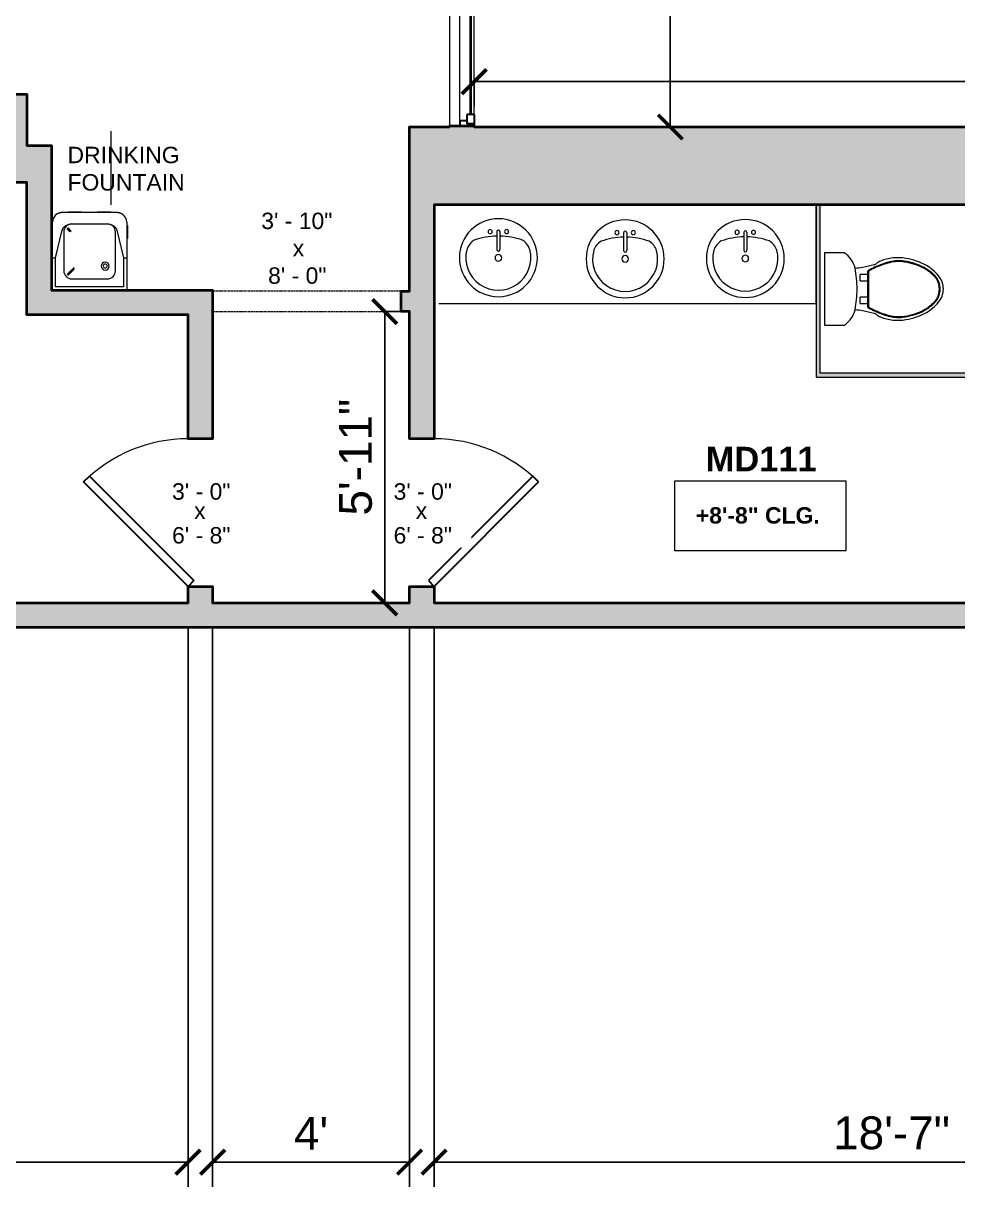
# Model space of a CAD drawing. Header units: inches. Extents: x -2078 to 106214, y -964 to 6385.
# Drawn here: x 63100.5 to 63328.2, y 3618.5 to 3902.1 of the extents above; entities that cross this region are included whole.
import ezdxf

# ---------------------------------------------------------------- set-up
doc = ezdxf.new("R2010")
doc.units = ezdxf.units.IN
doc.header["$MEASUREMENT"] = 0
doc.linetypes.add('HIDDEN', pattern=[0.375, 0.25, -0.125])
for name, color, linetype, lineweight in [('A-ANNO', 2, 'Continuous', 5), ('A-ANNO-DIMS', 1, 'Continuous', 9), ('A-DETAIL-3', 40, 'Continuous', 15), ('A-DOOR', 1, 'Continuous', 18), ('A-FIXT', 150, 'Continuous', 9), ('A-FURN', 8, 'Continuous', 9), ('A-GLAZ', 2, 'Continuous', 30), ('A-WALL', 3, 'Continuous', 40), ('A-WINDOWS', 2, 'Continuous', 18)]:
    doc.layers.add(name, color=color, linetype=linetype, lineweight=lineweight)
doc.layers.add('A-HATCH', color=9, linetype='Continuous')
doc.styles.add('Arial', font='arial.ttf')
doc.styles.add('Arial_1', font='arial.ttf', dxfattribs={"height": 0.0625})
doc.styles.add('Arial_B', font='arialbd.ttf', dxfattribs={"height": 4.5})
doc.styles.add('Arial_B_1', font='arialbd.ttf', dxfattribs={"height": 3})
doc.styles.add('JC', font='arial.ttf', dxfattribs={"height": 0.125})
doc.dimstyles.new('JC-DIMS', dxfattribs={"dimtxt": 0.125, "dimasz": 0.09375, "dimexe": 0.09375, "dimexo": 0.09375, "dimgap": 0.046875, "dimtad": 1, "dimdec": 1, "dimzin": 0, "dimdsep": 46, "dimlunit": 4, "dimtxsty": 'JC', "dimblk": 'ARCHTICK', "dimcen": 0.09, "dimclrd": 1, "dimclre": 1, "dimclrt": 256, "dimadec": 0, "dimazin": 0, "dimtfac": 1, "dimtdec": 1, "dimtofl": 0, "dimtmove": 1, "dimatfit": 3, "dimfxl": 1, "dimtolj": 1, "dimtzin": 0, "dimarcsym": 0})

# ---------------------------------------------------------------- blocks, each defined once
blk = doc.blocks.new('JC_FIXED WINDOW - MUNTIN - FIXED WINDOW-1517085-Mudd Library - 1st FL')
at = {"layer": 'A-GLAZ'}
for p, q in [((-36, 3), (-36, -3)), ((-33.25, 3), (-36, 3)), ((-35.5, 3), (-35.5, 1.25)), ((-33.25, 3), (-33.25, 1.25)), ((33.25, 3), (36, 3)), ((33.25, 3), (33.25, 1.25)), ((35.5, 3), (35.5, 1.25)), ((36, 3), (36, -3)), ((-35.5, 1.25), (-34.75, 1.25)), ((-33.25, 1.25), (-34.75, 1.25)), ((-34.75, 1.25), (-34.75, -0.5)), ((33.25, 1.25), (35.5, 1.25)), ((34.75, 1.25), (34.75, -0.5)), ((-36, -0.5), (-34.75, -0.5)), ((34.75, -0.5), (36, -0.5))]:
    blk.add_line(p, q, dxfattribs=at)
at = {"layer": 'A-GLAZ', "lineweight": 9}
for p, q in [((33.25, 3), (-33.25, 3)), ((34.75, -0.5), (-34.75, -0.5))]:
    blk.add_line(p, q, dxfattribs=at)
at = {"layer": 'A-GLAZ', "lineweight": 40}
blk.add_line((-33.25, 2.125), (33.25, 2.125), dxfattribs=at)
at = {"layer": 'A-WINDOWS'}
for p, q in [((36, 3), (-36, 3)), ((-36, -3), (36, -3))]:
    blk.add_line(p, q, dxfattribs=at)
blk = doc.blocks.new('JC_SINGLE DOOR-NO TRIM - SINGLE DOOR-1545691-Mudd Library - 1st FL')
at = {"layer": 'A-DOOR', "lineweight": 30}
for p, q in [((-8.87, -27.04), (16.59, -1.59)), ((16.59, -1.59), (18, -3)), ((18, -3), (-7.46, -28.46)), ((-7.46, -28.46), (-8.87, -27.04))]:
    blk.add_line(p, q, dxfattribs=at)
at = {"layer": 'A-DOOR', "lineweight": 9}
blk.add_arc((18, -3), 36, 180, 225, dxfattribs=at)
blk = doc.blocks.new('JC_SINGLE DOOR-NO TRIM - SINGLE DOOR-1545692-Mudd Library - 1st FL')
at = {"layer": 'A-DOOR', "lineweight": 30}
for p, q in [((-7.46, 28.46), (-8.87, 27.04)), ((18, 3), (-7.46, 28.46)), ((-8.87, 27.04), (16.59, 1.59)), ((16.59, 1.59), (18, 3))]:
    blk.add_line(p, q, dxfattribs=at)
at = {"layer": 'A-DOOR', "lineweight": 9}
blk.add_arc((18, 3), 36, 135, 180, dxfattribs=at)
blk = doc.blocks.new('JC_OPENING DOOR - OPENING DOOR-1642249-Mudd Library - 1st FL')
at = {"layer": 'A-DETAIL-3', "color": 10, "linetype": 'HIDDEN'}
for p, q in [((-23.32, 2.5), (-23.32, -2.5)), ((22.68, -2.5), (22.68, 2.5))]:
    blk.add_line(p, q, dxfattribs=at)
at = {"layer": 'A-DOOR', "linetype": 'HIDDEN'}
for p, q in [((22.68, 2.5), (-23.32, 2.5)), ((-23.32, -2.5), (22.68, -2.5))]:
    blk.add_line(p, q, dxfattribs=at)
blk = doc.blocks.new('Sink Vanity-Round - 19_ x 19_-19254-Mudd Library - 1st FL')
at = {"layer": 'A-FIXT'}
for p, q in [((3.43, 9.73), (3.43, 5.36)), ((4.18, 9.73), (4.18, 5.36))]:
    blk.add_line(p, q, dxfattribs=at)
for centre, radius, start, end in [((3.81, 3.35), 9.5, 90, 270), ((3.81, 3.35), 9.5, 270, 90), ((3.81, -9.17), 17.81, 91.2067, 109.2086), ((1.81, 9.73), 0.5, 360, 180), ((1.81, 9.73), 0.5, 180, 360), ((3.81, 9.73), 0.375, 360, 180), ((3.81, -9.17), 17.81, 70.7914, 88.7933), ((5.81, 9.73), 0.5, 360, 180), ((5.81, 9.73), 0.5, 180, 360), ((0.05, 4.11), 4.12, 120.7927, 162.1904), ((7.56, 4.11), 4.12, 17.8096, 59.2073), ((3.81, 3.35), 7.93, 165.3071, 14.6929), ((3.81, 3.35), 0.813, 360, 180), ((3.81, 3.35), 0.813, 180, 360), ((3.81, 5.36), 0.375, 180, 360)]:
    blk.add_arc(centre, radius, start, end, dxfattribs=at)
blk = doc.blocks.new('BEST_Toilet-Floor_Mount-KOHLER-Cimarron-K-5310 - Not A Type-See Type Catalog-832360-Mudd Library - 1st FL')
at = {"layer": 'A-FIXT'}
for p, q in [((8.81, -1), (-8.81, -1)), ((-8.81, -1), (-8.81, -5.97)), ((8.81, -5.97), (8.81, -1)), ((-3.52, -9.7), (-1.99, -9.7)), ((-3.52, -9.7), (-3.52, -11.48)), ((-1.99, -11.48), (-1.99, -9.7)), ((1.99, -9.7), (3.52, -9.7)), ((1.99, -9.7), (1.99, -11.48)), ((3.52, -11.48), (3.52, -9.7)), ((4.25, -11.48), (-4.3, -11.48)), ((4.25, -11.78), (-4.3, -11.78))]:
    blk.add_line(p, q, dxfattribs=at)
for centre, radius, start, end in [((-3.19, -1.64), 7.1, 217.5906, 254.5518), ((-23.44, -6.86), 18.43, 349.205, 354.9347), ((0.79, 24.01), 33.02, 259.7563, 268.6223), ((-0.79, 24.01), 33.02, 271.3777, 280.2437), ((3.19, -1.64), 7.1, 285.4482, 322.4094), ((23.44, -6.86), 18.43, 185.0653, 190.795), ((-51.02, -1.6), 46.51, 345.6648, 349.205), ((51.02, -1.6), 46.51, 190.795, 194.3352), ((-3.34, -16.09), 3.75, 141.6816, 157.4214), ((-7.65, -12.68), 1.75, 321.6816, 345.6648), ((-4.3, -11.77), 0.299, 90, 175.6962), ((4.25, -11.77), 0.299, 4.3025, 90), ((7.65, -12.68), 1.75, 194.3352, 218.3184), ((3.34, -16.09), 3.75, 22.5786, 38.3184), ((3.26, -18.83), 10.9, 157.4214, 190.5786), ((-3.26, -18.83), 10.9, 349.4214, 22.5786), ((6.84, -18.72), 14.45, 188.417, 209.583), ((-6.84, -18.72), 14.45, 330.417, 351.583), ((3.58, -20.57), 10.69, 209.583, 230.417), ((-3.58, -20.57), 10.69, 309.583, 330.417), ((0.06, -24.83), 5.17, 230.417, 269.359), ((-0.06, -24.83), 5.17, 270.641, 309.583)]:
    blk.add_arc(centre, radius, start, end, dxfattribs=at)
for centre, major_axis, ratio, start_param, end_param in [((14.76, -22.69), (-6.72, 21.01), 0.99726, 0.748253, 0.914402), ((-4.29, -11.92), (-0.144, 0), 0.998055, 4.719691, 5.772222), ((4.25, -11.92), (0.144, 0), 0.99807, 0.508647, 1.561187), ((-14.8, -22.7), (5.52, 21.36), 0.996876, 5.312572, 5.478562), ((2.53, -19.12), (-5.56, 7.41), 0.998758, 0.685563, 1.075947), ((10.53, -21.15), (-5.73, 16.58), 0.997479, 0.891055, 0.994325), ((-10.58, -21.15), (5.42, 16.69), 0.997344, 5.270344, 5.373801), ((-2.58, -19.12), (5.48, 7.47), 0.998725, 5.196526, 5.58692), ((10.16, -17.99), (-7.42, 15.32), 0.996871, 1.268614, 1.423842), ((-10.22, -17.99), (7.53, 15.27), 0.997058, 4.86643, 5.021783), ((5.05, -19.56), (-6.32, 9.77), 0.999003, 1.302763, 1.707421), ((-5.1, -19.56), (6.48, 9.66), 0.999368, 4.593631, 4.996279), ((5.41, -19.26), (-8.84, 8.28), 0.998783, 1.463765, 1.511024), ((-5.46, -19.26), (8.86, 8.26), 0.998854, 4.77451, 4.823535)]:
    blk.add_ellipse(centre, major_axis=major_axis, ratio=ratio, start_param=start_param, end_param=end_param, dxfattribs=at)
for points in [[(-4.59, -11.75), (-4.9, -12.29), (-5.45, -13.39), (-5.92, -14.53), (-6.13, -15.11)], [(6.08, -15.1), (5.87, -14.53), (5.4, -13.39), (4.85, -12.29), (4.54, -11.75)], [(-6.66, -16.86), (-6.81, -17.46), (-6.98, -18.68), (-6.92, -19.92), (-6.82, -20.53)], [(-6.13, -15.11), (-6.23, -15.4), (-6.42, -15.97), (-6.59, -16.56), (-6.66, -16.86)], [(6.61, -16.86), (6.54, -16.56), (6.37, -15.97), (6.18, -15.39), (6.08, -15.1)], [(6.78, -20.53), (6.87, -19.92), (6.93, -18.68), (6.76, -17.46), (6.61, -16.86)], [(-6.82, -20.53), (-6.76, -20.97), (-6.59, -21.84), (-6.36, -22.7), (-6.22, -23.13)], [(6.17, -23.13), (6.31, -22.7), (6.54, -21.84), (6.71, -20.97), (6.78, -20.53)], [(-6.22, -23.13), (-5.98, -23.89), (-5.35, -25.36), (-4.43, -26.68), (-3.91, -27.28)], [(3.87, -27.26), (4.39, -26.66), (5.3, -25.35), (5.93, -23.89), (6.17, -23.13)], [(-3.91, -27.28), (-3.84, -27.35), (-3.72, -27.5), (-3.59, -27.64), (-3.52, -27.71)]]:
    blk.add_open_spline(points, degree=3, dxfattribs=at)
for points, knots in [([(-3.51, -27.71), (-3.33, -27.9), (-2.95, -28.25), (-2.07, -28.82), (-0.94, -29.2), (0.37, -29.25), (1.33, -29.05), (2.06, -28.75), (2.57, -28.47), (3.05, -28.12), (3.33, -27.86), (3.47, -27.71)], [0, 0, 0, 0, 0.1, 0.2, 0.4, 0.55, 0.7, 0.775, 0.85, 0.925, 1, 1, 1, 1]), ([(-3.37, -27.58), (-3.2, -27.76), (-2.83, -28.09), (-2.19, -28.5), (-1.5, -28.79), (-0.53, -29.04), (0.73, -29.04), (1.93, -28.63), (2.78, -28.09), (3.15, -27.76), (3.32, -27.58)], [0, 0, 0, 0, 0.1, 0.2, 0.3, 0.4, 0.6, 0.8, 0.9, 1, 1, 1, 1]), ([(3.47, -27.71), (3.53, -27.64), (3.67, -27.49), (3.8, -27.34), (3.87, -27.26)], [-1.50814179, -1.50814179, -1.50814179, -1.50814179, -1.48416303, -1.45965057, -1.45965057, -1.45965057, -1.45965057])]:
    blk.add_open_spline(points, degree=3, knots=knots, dxfattribs=at)
blk = doc.blocks.new('Drinking_Fountain_For_wheelchair_users_20753 - Drinking_Fountain_For_wheelchair_users_20753-1706287-Mudd Library - 1st FL')
at = {"layer": 'A-FURN'}
for p, q in [((-9.06, -7.87), (-9.06, 0)), ((9.06, 0), (9.06, -7.87)), ((-8.27, -7.87), (-8.27, -0.79)), ((-8.27, -0.79), (8.27, -0.79)), ((4.33, -2.76), (-4.33, -2.76)), ((8.27, -0.79), (8.27, -7.87)), ((-6.3, -4.72), (-6.3, -14.17)), ((6.3, -14.17), (6.3, -4.72)), ((-9.06, -10.72), (-9.06, -7.87)), ((-8.27, -7.87), (-9.06, -7.87)), ((-6.66, -14.61), (-8.27, -7.87)), ((8.27, -7.87), (6.66, -14.61)), ((9.06, -7.87), (8.27, -7.87)), ((9.06, -7.87), (9.06, -10.72)), ((-9.06, -16.54), (-9.06, -10.72)), ((9.06, -10.72), (9.06, -16.54)), ((-9.25, -15.75), (-9.25, -12.6)), ((-9.06, -12.6), (-9.25, -12.6)), ((9.25, -12.6), (9.06, -12.6)), ((-9.06, -15.75), (-9.25, -15.75)), ((4.33, -16.14), (-4.33, -16.14)), ((4.51, -14.46), (4.79, -14.18)), ((4.51, -14.46), (4.54, -14.48)), ((4.81, -14.2), (4.54, -14.48)), ((4.54, -14.48), (5.13, -15.07)), ((4.81, -14.2), (4.79, -14.18)), ((5.41, -14.79), (4.81, -14.2)), ((5.13, -15.07), (5.41, -14.79)), ((9.25, -15.75), (9.06, -15.75)), ((-6.69, -18.9), (6.69, -18.9)), ((-5.12, -18.9), (-5.12, -19.09)), ((-1.97, -19.09), (-5.12, -19.09)), ((-1.97, -18.9), (-1.97, -19.09)), ((1.97, -18.9), (1.97, -19.09)), ((5.12, -19.09), (1.97, -19.09)), ((5.12, -18.9), (5.12, -19.09))]:
    blk.add_line(p, q, dxfattribs=at)
at = {"layer": 'A-FURN', "flags": 128}
for points in [[(5.15, -3.73), (5.15, -3.74), (5.15, -3.74), (5.15, -3.74), (5.14, -3.74), (5.14, -3.75), (5.13, -3.75), (5.13, -3.76), (5.12, -3.77), (5.11, -3.78), (5.1, -3.79), (5.09, -3.8), (5.07, -3.81), (5.06, -3.83), (5.05, -3.84), (5.03, -3.86), (5.02, -3.87), (5, -3.89), (4.98, -3.91), (4.96, -3.93), (4.94, -3.95), (4.92, -3.97), (4.9, -3.99), (4.88, -4.01), (4.86, -4.03), (4.83, -4.05), (4.81, -4.08), (4.78, -4.1), (4.76, -4.13), (4.73, -4.15), (4.71, -4.18), (4.68, -4.2), (4.66, -4.23), (4.63, -4.26), (4.6, -4.29), (4.58, -4.31), (4.55, -4.34), (4.52, -4.37), (4.49, -4.4), (4.46, -4.42), (4.44, -4.45), (4.41, -4.48), (4.38, -4.51), (4.35, -4.53), (4.33, -4.56), (4.3, -4.59), (4.27, -4.62), (4.25, -4.64), (4.22, -4.67), (4.19, -4.7), (4.17, -4.72), (4.14, -4.75), (4.12, -4.77), (4.09, -4.79), (4.07, -4.82), (4.05, -4.84), (4.03, -4.86), (4, -4.88), (3.98, -4.9), (3.96, -4.92), (3.94, -4.94), (3.93, -4.96), (3.91, -4.98), (3.89, -5), (3.88, -5.01), (3.86, -5.03), (3.85, -5.04), (3.83, -5.05), (3.82, -5.07), (3.81, -5.08), (3.8, -5.09), (3.79, -5.1), (3.78, -5.1), (3.78, -5.11), (3.77, -5.12), (3.77, -5.12), (3.76, -5.12), (3.76, -5.13), (3.76, -5.13), (3.76, -5.13)], [(3.96, -5.32), (3.96, -5.32), (3.96, -5.32), (3.96, -5.32), (3.96, -5.31), (3.97, -5.31), (3.98, -5.3), (3.98, -5.29), (3.99, -5.29), (4, -5.28), (4.01, -5.27), (4.02, -5.26), (4.03, -5.24), (4.05, -5.23), (4.06, -5.22), (4.08, -5.2), (4.09, -5.18), (4.11, -5.17), (4.13, -5.15), (4.15, -5.13), (4.17, -5.11), (4.19, -5.09), (4.21, -5.07), (4.23, -5.05), (4.25, -5.02), (4.28, -5), (4.3, -4.98), (4.32, -4.95), (4.35, -4.93), (4.37, -4.9), (4.4, -4.88), (4.43, -4.85), (4.45, -4.83), (4.48, -4.8), (4.51, -4.77), (4.53, -4.74), (4.56, -4.72), (4.59, -4.69), (4.62, -4.66), (4.64, -4.63), (4.67, -4.61), (4.7, -4.58), (4.73, -4.55), (4.76, -4.52), (4.78, -4.49), (4.81, -4.47), (4.84, -4.44), (4.86, -4.41), (4.89, -4.39), (4.92, -4.36), (4.94, -4.34), (4.97, -4.31), (4.99, -4.29), (5.02, -4.26), (5.04, -4.24), (5.06, -4.22), (5.08, -4.19), (5.1, -4.17), (5.13, -4.15), (5.15, -4.13), (5.16, -4.11), (5.18, -4.09), (5.2, -4.08), (5.22, -4.06), (5.23, -4.04), (5.25, -4.03), (5.26, -4.02), (5.27, -4), (5.29, -3.99), (5.3, -3.98), (5.31, -3.97), (5.32, -3.96), (5.32, -3.95), (5.33, -3.95), (5.34, -3.94), (5.34, -3.94), (5.34, -3.93), (5.35, -3.93), (5.35, -3.93), (5.35, -3.93)], [(-9.06, -16.54), (-8.98, -17.14), (-8.75, -17.7), (-8.39, -18.18), (-7.91, -18.56)], [(7.91, -18.56), (8.39, -18.18), (8.75, -17.7), (8.98, -17.14), (9.06, -16.54)]]:
    blk.add_lwpolyline(points, dxfattribs=at)
at = {"layer": 'A-FURN'}
for centre, radius, start, end in [((-4.33, -4.72), 1.97, 90, 180), ((4.33, -4.72), 1.97, 360, 90), ((-3.81, -5.87), 0.984, 90, 270), ((-3.81, -5.87), 0.492, 90, 270), ((-3.81, -5.87), 0.984, 270, 90), ((-3.81, -5.87), 0.492, 270, 90), ((3.86, -5.22), 0.138, 120, 225), ((3.86, -5.22), 0.138, 225, 345), ((5.25, -3.83), 0.138, 105, 135), ((5.25, -3.83), 0.138, 45, 90), ((5.25, -3.83), 0.138, 0, 45), ((5.25, -3.83), 0.138, 315, 345), ((-4.33, -14.17), 1.97, 180, 270), ((4.33, -14.17), 1.97, 270, 360), ((5.24, -14.91), 0.197, 240, 0), ((5.24, -14.91), 0.197, 240, 285), ((5.24, -14.91), 0.197, 300, 0), ((5.24, -14.91), 0.197, 0, 45), ((5.24, -14.91), 0.197, 0, 15)]:
    blk.add_arc(centre, radius, start, end, dxfattribs=at)
for points, knots in [([(-4.33, -16.14), (-4.5, -16.14), (-4.83, -16.11), (-5.31, -15.97), (-5.69, -15.79), (-5.93, -15.62), (-6.06, -15.52), (-6.15, -15.44), (-6.24, -15.35), (-6.35, -15.23), (-6.45, -15.09), (-6.53, -14.95), (-6.6, -14.81), (-6.64, -14.69), (-6.66, -14.61)], [0, 0, 0, 0, 0.166667, 0.333333, 0.5, 0.583333, 0.625, 0.666667, 0.708333, 0.75, 0.833333, 0.875, 0.916667, 1, 1, 1, 1]), ([(6.66, -14.61), (6.64, -14.69), (6.6, -14.81), (6.53, -14.95), (6.45, -15.09), (6.35, -15.23), (6.24, -15.35), (6.15, -15.44), (6.06, -15.52), (5.93, -15.62), (5.69, -15.79), (5.31, -15.97), (4.83, -16.11), (4.5, -16.14), (4.33, -16.14)], [0, 0, 0, 0, 0.083333, 0.125, 0.166667, 0.25, 0.291667, 0.333333, 0.375, 0.416667, 0.5, 0.666667, 0.833333, 1, 1, 1, 1])]:
    blk.add_open_spline(points, degree=3, knots=knots, dxfattribs=at)
for points in [[(-7.91, -18.56), (-7.85, -18.6), (-7.72, -18.67), (-7.52, -18.75), (-7.31, -18.82), (-7.11, -18.86), (-6.9, -18.89), (-6.76, -18.9), (-6.69, -18.9)], [(6.69, -18.9), (6.76, -18.9), (6.9, -18.89), (7.11, -18.86), (7.31, -18.82), (7.52, -18.75), (7.72, -18.67), (7.85, -18.6), (7.91, -18.56)]]:
    blk.add_open_spline(points, degree=3, dxfattribs=at)
blk = doc.blocks.new('JC- existing door Tag_quad - JC- existing door Tag_quad-839775-Mudd Library - 1st FL')
at = {"layer": 'A-ANNO', "insert": (-0.0234, 0.0378), "char_height": 0.0625, "width": 0.0505, "attachment_point": 1, "style": 'Arial_1', "bg_fill": 3, "box_fill_scale": 1.25, "bg_fill_color": 256, "bg_fill_true_color": 13158600, "bg_fill_transparency": 0}
blk.add_mtext('x', dxfattribs=at)
blk = doc.blocks.new('_ArchTick')
at = {"color": 0, "linetype": 'ByBlock', "const_width": 0.15}
blk.add_lwpolyline([(-0.5, -0.5), (0.5, 0.5)], dxfattribs=at)
blk = doc.blocks.new('*D2639')
at = {"layer": 'A-ANNO-DIMS', "color": 1, "lineweight": -2, "transparency": 16777216}
for p, q in [((63140.62, 3754.84), (63140.62, 3618.5)), ((63026.62, 3738.31), (63026.62, 3618.5)), ((63026.62, 3624.5), (63140.62, 3624.5))]:
    blk.add_line(p, q, dxfattribs=at)
at = {"layer": 'Defpoints', "color": 0, "transparency": 16777216}
for p in [(63140.62, 3760.84), (63026.62, 3744.31), (63140.62, 3624.5)]:
    blk.add_point(p, dxfattribs=at)
at = {"layer": 'A-ANNO-DIMS', "color": 1, "lineweight": -2, "transparency": 16777216, "xscale": 6, "yscale": 6, "zscale": 6, "rotation": 180}
blk.add_blockref('_ArchTick', (63026.62, 3624.5), dxfattribs=at)
at = {"layer": 'A-ANNO-DIMS', "color": 1, "lineweight": -2, "transparency": 16777216, "xscale": 6, "yscale": 6, "zscale": 6}
blk.add_blockref('_ArchTick', (63140.62, 3624.5), dxfattribs=at)
at = {"layer": 'A-ANNO-DIMS', "color": 2, "transparency": 16777216, "insert": (63083.62, 3631.58), "char_height": 8, "attachment_point": 5, "style": 'JC'}
blk.add_mtext('\\A1;9\'-6"', dxfattribs=at)
blk = doc.blocks.new('*D2640')
at = {"layer": 'A-ANNO-DIMS', "color": 1, "lineweight": -2, "transparency": 16777216}
for p, q in [((63146.62, 3754.84), (63146.62, 3618.5)), ((63194.62, 3754.84), (63194.62, 3618.5)), ((63146.62, 3624.5), (63194.62, 3624.5))]:
    blk.add_line(p, q, dxfattribs=at)
at = {"layer": 'Defpoints', "color": 0, "transparency": 16777216}
for p in [(63146.62, 3760.84), (63194.62, 3760.84), (63194.62, 3624.5)]:
    blk.add_point(p, dxfattribs=at)
at = {"layer": 'A-ANNO-DIMS', "color": 1, "lineweight": -2, "transparency": 16777216, "xscale": 6, "yscale": 6, "zscale": 6, "rotation": 180}
blk.add_blockref('_ArchTick', (63146.62, 3624.5), dxfattribs=at)
at = {"layer": 'A-ANNO-DIMS', "color": 1, "lineweight": -2, "transparency": 16777216, "xscale": 6, "yscale": 6, "zscale": 6}
blk.add_blockref('_ArchTick', (63194.62, 3624.5), dxfattribs=at)
at = {"layer": 'A-ANNO-DIMS', "color": 2, "transparency": 16777216, "insert": (63170.62, 3631.5), "char_height": 8, "attachment_point": 5, "style": 'JC'}
blk.add_mtext("\\A1;4'", dxfattribs=at)
blk = doc.blocks.new('*D2641')
at = {"layer": 'A-ANNO-DIMS', "color": 1, "lineweight": -2, "transparency": 16777216}
for p, q in [((63423.62, 3810.84), (63423.62, 3618.5)), ((63200.62, 3754.84), (63200.62, 3618.5)), ((63200.62, 3624.5), (63423.62, 3624.5))]:
    blk.add_line(p, q, dxfattribs=at)
at = {"layer": 'Defpoints', "color": 0, "transparency": 16777216}
for p in [(63423.62, 3816.84), (63200.62, 3760.84), (63423.62, 3624.5)]:
    blk.add_point(p, dxfattribs=at)
at = {"layer": 'A-ANNO-DIMS', "color": 1, "lineweight": -2, "transparency": 16777216, "xscale": 6, "yscale": 6, "zscale": 6, "rotation": 180}
blk.add_blockref('_ArchTick', (63200.62, 3624.5), dxfattribs=at)
at = {"layer": 'A-ANNO-DIMS', "color": 1, "lineweight": -2, "transparency": 16777216, "xscale": 6, "yscale": 6, "zscale": 6}
blk.add_blockref('_ArchTick', (63423.62, 3624.5), dxfattribs=at)
at = {"layer": 'A-ANNO-DIMS', "color": 2, "transparency": 16777216, "insert": (63312.12, 3631.58), "char_height": 8, "attachment_point": 5, "style": 'JC'}
blk.add_mtext('\\A1;18\'-7"', dxfattribs=at)
blk = doc.blocks.new('*D2643')
at = {"layer": 'A-ANNO-DIMS', "color": 1, "lineweight": -2, "transparency": 16777216}
for p, q in [((63210.37, 3887.89), (63542.37, 3887.89)), ((63210.37, 3887.55), (63210.37, 3881.89)), ((63542.37, 3887.55), (63542.37, 3881.89))]:
    blk.add_line(p, q, dxfattribs=at)
at = {"layer": 'Defpoints', "color": 0, "transparency": 16777216}
for p in [(63210.37, 3893.55), (63542.37, 3893.55), (63542.37, 3887.89)]:
    blk.add_point(p, dxfattribs=at)
at = {"layer": 'A-ANNO-DIMS', "color": 1, "lineweight": -2, "transparency": 16777216, "xscale": 6, "yscale": 6, "zscale": 6, "rotation": 180}
blk.add_blockref('_ArchTick', (63210.37, 3887.89), dxfattribs=at)
at = {"layer": 'A-ANNO-DIMS', "color": 1, "lineweight": -2, "transparency": 16777216, "xscale": 6, "yscale": 6, "zscale": 6}
blk.add_blockref('_ArchTick', (63542.37, 3887.89), dxfattribs=at)
at = {"layer": 'A-ANNO-DIMS', "color": 2, "transparency": 16777216, "insert": (63376.37, 3894.97), "char_height": 8, "attachment_point": 5, "style": 'JC'}
blk.add_mtext('\\A1;27\'-8"', dxfattribs=at)
blk = doc.blocks.new('*D2647')
at = {"layer": 'A-ANNO-DIMS', "color": 1, "lineweight": -2, "transparency": 16777216}
for p, q in [((63188.57, 3760.84), (63188.57, 3831.84)), ((63188.91, 3831.84), (63194.57, 3831.84)), ((63188.91, 3760.84), (63194.57, 3760.84))]:
    blk.add_line(p, q, dxfattribs=at)
at = {"layer": 'Defpoints', "color": 0, "transparency": 16777216}
for p in [(63182.91, 3831.84), (63188.57, 3831.84), (63182.91, 3760.84)]:
    blk.add_point(p, dxfattribs=at)
at = {"layer": 'A-ANNO-DIMS', "color": 1, "lineweight": -2, "transparency": 16777216, "xscale": 6, "yscale": 6, "zscale": 6}
for p, rotation in [((63188.57, 3831.84), 90), ((63188.57, 3760.84), 270)]:
    blk.add_blockref('_ArchTick', p, dxfattribs=dict(at, rotation=rotation))
at = {"layer": 'A-ANNO-DIMS', "color": 2, "transparency": 16777216, "insert": (63181.48, 3796.34), "char_height": 8, "attachment_point": 5, "rotation": 90, "style": 'JC'}
blk.add_mtext('\\A1;5\'-11"', dxfattribs=at)
blk = doc.blocks.new('*D2605')
at = {"layer": 'A-ANNO-DIMS', "color": 1, "lineweight": -2, "transparency": 16777216}
for p, q in [((63257.85, 3999.84), (63252.19, 3999.84)), ((63258.19, 3999.84), (63258.19, 3876.84)), ((63257.85, 3876.84), (63252.19, 3876.84))]:
    blk.add_line(p, q, dxfattribs=at)
at = {"layer": 'Defpoints', "color": 0, "transparency": 16777216}
for p in [(63263.85, 3999.84), (63258.19, 3876.84), (63263.85, 3876.84)]:
    blk.add_point(p, dxfattribs=at)
at = {"layer": 'A-ANNO-DIMS', "color": 1, "lineweight": -2, "transparency": 16777216, "xscale": 6, "yscale": 6, "zscale": 6}
for p, rotation in [((63258.19, 3999.84), 90), ((63258.19, 3876.84), 270)]:
    blk.add_blockref('_ArchTick', p, dxfattribs=dict(at, rotation=rotation))
at = {"layer": 'A-ANNO-DIMS', "color": 2, "transparency": 16777216, "insert": (63251.1, 3938.34), "char_height": 8, "attachment_point": 5, "rotation": 90, "style": 'JC'}
blk.add_mtext('\\A1;10\'-3"', dxfattribs=at)

msp = doc.modelspace()

# ---------------------------------------------------------------- hatches: boundary and pattern name
at = {"layer": 'A-HATCH'}
h = msp.add_hatch(color=256, dxfattribs=at)
h.dxf.hatch_style = 1
h.paths.add_polyline_path([(62479.092, 4551.214), (62463.092, 4551.214), (62463.092, 4552.687), (62457.092, 4552.687), (62457.092, 4551.214), (62230.827, 4551.214), (62230.827, 4539.214), (62243.493, 4539.214), (62243.493, 4537.71), (62249.493, 4537.71), (62249.493, 4539.214), (62479.092, 4539.214)])
h.paths.add_polyline_path([(62688.809, 4588.16), (62438.809, 4588.16), (62438.809, 4576.16), (62457.092, 4576.16), (62457.092, 4574.687), (62463.092, 4574.687), (62463.092, 4576.16), (62675.604, 4576.16), (62688.809, 4576.16)])
h.paths.add_polyline_path([(62675.604, 4554.16), (62665.604, 4554.16), (62665.604, 4399.31), (62675.604, 4399.31), (62675.604, 4430.31), (62677.544, 4430.31), (62677.544, 4440.31), (62675.604, 4440.31)])
h.paths.add_polyline_path([(62675.604, 4329.31), (62665.604, 4329.31), (62665.604, 4301.16), (62664.794, 4301.16), (62664.794, 4296.16), (62665.604, 4296.16), (62665.604, 4145.619), (62675.604, 4145.619)])
h.paths.add_polyline_path([(62626.794, 4301.16), (62624.531, 4301.16), (62624.531, 4296.16), (62626.794, 4296.16)])
h.paths.add_polyline_path([(62586.531, 4301.16), (62585.531, 4301.16), (62585.531, 4296.16), (62586.531, 4296.16)])
h.paths.add_polyline_path([(62549.531, 4301.16), (62546.781, 4301.16), (62546.781, 4296.16), (62549.531, 4296.16)])
h.paths.add_polyline_path([(62508.781, 4301.16), (62506.781, 4301.16), (62506.781, 4296.16), (62508.781, 4296.16)])
h.paths.add_polyline_path([(62311.712, 4316.214), (62255.169, 4316.214), (62255.169, 4322.205), (62250.604, 4322.205), (62250.604, 4502.16), (62268.513, 4502.16), (62268.513, 4514.16), (62249.493, 4514.16), (62249.493, 4515.71), (62243.493, 4515.71), (62243.493, 4514.16), (62069.52, 4514.16), (62069.52, 4502.16), (62085.652, 4502.16), (62085.652, 4487.205), (62090.911, 4487.205), (62090.911, 4492.205), (62090.652, 4492.205), (62090.652, 4502.16), (62134.053, 4502.16), (62134.053, 4492.205), (62132.911, 4492.205), (62132.911, 4487.205), (62138.803, 4487.205), (62138.803, 4492.205), (62138.053, 4492.205), (62138.053, 4502.16), (62181.803, 4502.16), (62181.803, 4492.205), (62181.803, 4487.205), (62186.169, 4487.205), (62186.169, 4492.205), (62185.803, 4492.205), (62185.803, 4502.16), (62229.169, 4502.16), (62229.169, 4492.205), (62229.169, 4487.205), (62234.169, 4487.205), (62244.604, 4487.205), (62244.604, 4445.205), (62234.169, 4445.205), (62229.169, 4445.205), (62229.169, 4440.205), (62234.169, 4440.205), (62244.604, 4440.205), (62244.604, 4396.83), (62234.169, 4396.83), (62234.169, 4397.205), (62229.169, 4397.205), (62229.169, 4392.83), (62234.169, 4392.83), (62244.604, 4392.83), (62244.604, 4349.716), (62234.169, 4349.716), (62234.169, 4349.83), (62229.169, 4349.83), (62229.169, 4345.716), (62234.169, 4345.716), (62244.604, 4345.716), (62244.604, 4302.205), (62234.169, 4302.205), (62229.169, 4302.205), (62229.169, 4297.205), (62265.441, 4297.205), (62265.441, 4310.214), (62307.712, 4310.214), (62307.712, 4302.205), (62307.441, 4302.205), (62307.441, 4297.205), (62311.712, 4297.205)])
h.paths.add_polyline_path([(62045.617, 4391.092), (62054.617, 4391.092), (62054.617, 4390.691), (62059.617, 4390.691), (62059.617, 4396.691), (62054.617, 4396.691), (62054.617, 4396.092), (62045.617, 4396.092), (62045.617, 4438.691), (62054.617, 4438.691), (62059.617, 4438.691), (62059.617, 4444.705), (62054.617, 4444.705), (62054.617, 4443.691), (62045.617, 4443.691), (62045.617, 4487.205), (62054.617, 4487.205), (62054.617, 4486.705), (62059.617, 4486.705), (62059.617, 4492.205), (62045.617, 4492.205), (62045.617, 4502.16), (62047.52, 4502.16), (62047.52, 4514.16), (62045.617, 4514.16), (62045.617, 4532.842), (62035.617, 4532.842), (62035.617, 3956.842), (62045.617, 3956.842), (62045.617, 3978.16), (62048.117, 3978.16), (62048.117, 3986.16), (62045.617, 3986.16), (62045.617, 4297.205), (62059.617, 4297.205), (62059.617, 4302.448), (62054.617, 4302.448), (62054.617, 4302.205), (62045.617, 4302.205), (62045.617, 4343.342), (62054.617, 4343.342), (62054.617, 4342.448), (62059.617, 4342.448), (62059.617, 4348.691), (62054.617, 4348.691), (62054.617, 4348.342), (62045.617, 4348.342)])
h.paths.add_polyline_path([(62202.617, 3986.16), (62070.117, 3986.16), (62070.117, 3978.16), (62202.617, 3978.16)])
h.paths.add_polyline_path([(62258.617, 3997.16), (62260.616, 3997.16), (62260.616, 4003.16), (62248.617, 4003.16), (62248.617, 3986.16), (62244.617, 3986.16), (62244.617, 3978.16), (62248.617, 3978.16), (62248.617, 3727.16), (62258.617, 3727.16), (62258.617, 3745.16), (62258.867, 3745.16), (62258.867, 3753.16), (62258.617, 3753.16), (62258.617, 3857.16), (62465.617, 3857.16), (62465.617, 3853.528), (62469.617, 3853.528), (62469.617, 3865.16), (62465.617, 3865.16), (62465.617, 3863.16), (62362.617, 3863.16), (62362.617, 3867.41), (62356.617, 3867.41), (62356.617, 3863.16), (62258.617, 3863.16)])
h.paths.add_polyline_path([(62436.059, 3753.16), (62282.867, 3753.16), (62282.867, 3745.16), (62436.059, 3745.16)], flags=17)
h.paths.add_polyline_path([(62469.617, 3753.16), (62469.617, 3755.16), (62465.617, 3755.16), (62465.617, 3753.16), (62460.059, 3753.16), (62460.059, 3745.16), (62460.059, 3727.16), (62469.059, 3727.16), (62469.059, 3745.16), (62469.617, 3745.16)], flags=17)
h.paths.add_polyline_path([(62645.617, 3753.16), (62493.617, 3753.16), (62493.617, 3745.16), (62645.617, 3745.16)])
h.paths.add_polyline_path([(62469.617, 3768.91), (62465.617, 3768.91), (62465.617, 3767.16), (62469.617, 3767.16)], flags=17)
h.paths.add_polyline_path([(62469.617, 3794.66), (62465.617, 3794.66), (62465.617, 3792.91), (62469.617, 3792.91)])
h.paths.add_polyline_path([(62469.617, 3819.528), (62465.617, 3819.528), (62465.617, 3818.66), (62469.617, 3818.66)], flags=17)
h.paths.add_polyline_path([(62540.839, 3994.41), (62665.634, 3994.41), (62665.634, 3978.41), (62680.604, 3978.41), (62680.604, 3994.41), (62745.765, 3994.41), (62745.765, 3956.66), (62751.765, 3956.66), (62751.765, 4000.41), (62534.754, 4000.41), (62536.789, 3856.038), (62542.788, 3856.122)])
h.paths.add_polyline_path([(62469.617, 4003.16), (62455.866, 4003.16), (62455.866, 3997.16), (62458.617, 3997.16), (62458.617, 3978.16), (62465.617, 3978.16), (62465.617, 3976.16), (62469.617, 3976.16)])
h.paths.add_polyline_path([(62362.617, 3997.16), (62362.866, 3997.16), (62362.866, 4003.16), (62353.866, 4003.16), (62353.866, 3997.16), (62356.617, 3997.16), (62356.617, 3941.41), (62362.617, 3941.41)], flags=17)
h.paths.add_polyline_path([(62327.866, 4003.16), (62324.491, 4003.16), (62324.491, 3997.16), (62327.866, 3997.16)], flags=17)
h.paths.add_polyline_path([(62298.491, 4003.16), (62296.616, 4003.16), (62296.616, 3997.16), (62298.491, 3997.16)], flags=17)
h.paths.add_polyline_path([(62679.617, 3863.31), (62679.617, 3869.31), (62669.617, 3869.31), (62669.617, 3753.16), (62669.617, 3745.16), (62669.617, 3728.842), (62679.617, 3728.842)])
h.paths.add_polyline_path([(62760.139, 3863.31), (62762.617, 3863.31), (62762.617, 3869.31), (62751.617, 3869.31), (62751.617, 3863.31), (62752.139, 3863.31), (62752.139, 3821.842), (62760.139, 3821.842)])
h.paths.add_polyline_path([(63107.369, 3872.31), (63101.369, 3872.31), (63101.369, 3884.842), (63095.243, 3884.842), (63095.243, 3878.842), (63095.369, 3878.842), (63095.369, 3872.31), (62879.243, 3872.31), (62879.243, 3878.842), (62879.243, 3884.842), (62867.369, 3884.842), (62867.369, 3899.842), (62857.369, 3899.842), (62857.369, 3869.31), (62804.617, 3869.31), (62804.617, 3863.31), (62858.617, 3863.31), (62858.617, 3853.342), (62864.617, 3853.342), (62864.617, 3863.31), (63020.617, 3863.31), (63020.617, 3801.31), (62864.617, 3801.31), (62864.617, 3811.342), (62858.617, 3811.342), (62858.617, 3779.842), (62864.617, 3779.842), (62864.617, 3795.31), (63020.617, 3795.31), (63020.617, 3744.31), (62864.617, 3744.31), (62864.617, 3743.842), (62858.617, 3743.842), (62858.617, 3738.31), (63091.369, 3738.31), (63091.369, 3754.842), (63501.617, 3754.842), (63501.617, 3867.842), (63552.369, 3867.842), (63552.369, 3799.892), (63654.313, 3669.409), (63708.206, 3723.302), (63851.669, 3665.34), (63889.064, 3764.528), (63841.884, 3783.59), (63858.549, 3827.792), (63824.482, 3845.149), (63840.276, 3882.356), (63870.163, 3869.669), (63957.822, 4090.267), (63942.794, 4102.619), (63938.984, 4097.984), (63950.629, 4088.413), (63937.198, 4054.614), (63906.498, 4067.645), (63904.935, 4063.963), (63935.721, 4050.896), (63923.169, 4019.308), (63891.599, 4032.708), (63890.036, 4029.026), (63921.691, 4015.59), (63909.139, 3984.002), (63878.772, 3996.891), (63877.209, 3993.209), (63907.661, 3980.283), (63895.102, 3948.678), (63865.108, 3961.41), (63863.545, 3957.728), (63893.625, 3944.96), (63880.891, 3912.915), (63850.865, 3925.661), (63849.302, 3921.979), (63879.414, 3909.197), (63866.855, 3877.592), (63837.097, 3890.223), (63819.123, 3847.88), (63788.138, 3863.668), (63803.12, 3893.071), (63799.556, 3894.887), (63784.574, 3865.483), (63754.28, 3880.919), (63769.107, 3910.019), (63765.543, 3911.835), (63750.716, 3882.735), (63720.126, 3898.321), (63735.025, 3927.562), (63731.461, 3929.378), (63716.562, 3900.137), (63686.674, 3915.366), (63701.656, 3944.77), (63698.091, 3946.586), (63683.11, 3917.182), (63676.873, 3920.36), (63674.149, 3915.014), (63851.04, 3824.884), (63840.233, 3796.219), (63780.002, 3820.554), (63765.241, 3805.793), (63777.969, 3793.065), (63780.143, 3795.239), (63786.815, 3785.347), (63791.685, 3797.4), (63881.383, 3761.16), (63848.221, 3673.204), (63712.815, 3727.911), (63748.271, 3763.367), (63735.543, 3776.095), (63653.122, 3693.674), (63566.369, 3804.713), (63566.369, 3885.842), (63558.369, 3885.842), (63558.369, 3904.011), (63542.369, 3904.011), (63542.369, 3880.842), (63497.369, 3880.842), (63497.369, 3876.842), (63210.369, 3876.842), (63210.369, 3877.092), (63204.369, 3877.092), (63204.369, 3876.842), (63194.617, 3876.842), (63194.617, 3836.842), (63192.617, 3836.842), (63192.617, 3831.842), (63194.617, 3831.842), (63194.617, 3800.842), (63200.617, 3800.842), (63200.617, 3857.842), (63293.748, 3857.842), (63293.748, 3815.842), (63331.748, 3815.842), (63331.748, 3816.842), (63294.748, 3816.842), (63294.748, 3857.842), (63361.748, 3857.842), (63361.748, 3816.842), (63357.748, 3816.842), (63357.748, 3815.842), (63364.748, 3815.842), (63364.748, 3816.842), (63362.748, 3816.842), (63362.748, 3857.842), (63423.617, 3857.842), (63423.617, 3816.842), (63390.748, 3816.842), (63390.748, 3815.842), (63425.983, 3815.842), (63425.983, 3812.842), (63426.983, 3812.842), (63426.983, 3816.842), (63435.617, 3816.842), (63435.617, 3857.842), (63495.617, 3857.842), (63495.617, 3760.842), (63426.983, 3760.842), (63426.983, 3779.842), (63425.983, 3779.842), (63425.983, 3760.842), (63200.617, 3760.842), (63200.617, 3764.842), (63194.617, 3764.842), (63194.617, 3760.842), (63146.617, 3760.842), (63146.617, 3764.842), (63140.617, 3764.842), (63140.617, 3760.842), (63085.369, 3760.842), (63085.369, 3744.31), (63026.617, 3744.31), (63026.617, 3863.31), (63101.369, 3863.31), (63101.369, 3831.063), (63140.617, 3831.063), (63140.617, 3800.842), (63146.617, 3800.842), (63146.617, 3836.842), (63146.617, 3837.063), (63107.369, 3837.063)])
h.paths.add_polyline_path([(63748.479, 4014.872), (63744.929, 4016.715), (63728.091, 3984.276), (63799.588, 3947.163), (63816.635, 3980.003), (63813.084, 3981.846), (63798.342, 3953.444), (63767.771, 3969.312), (63782.408, 3997.51), (63778.857, 3999.352), (63764.221, 3971.155), (63733.944, 3986.871)], flags=17)
h.paths.add_polyline_path([(63772.528, 4060.675), (63787.206, 4089.483), (63783.642, 4091.299), (63768.964, 4062.491), (63738.035, 4078.25), (63753.201, 4106.991), (63749.663, 4108.858), (63732.137, 4075.644), (63838.173, 4021.616), (63855.173, 4054.98), (63851.609, 4056.796), (63836.879, 4027.887), (63806.386, 4043.424), (63821.065, 4072.232), (63817.501, 4074.048), (63802.822, 4045.24)])
h.paths.add_polyline_path([(63726.835, 4177.37), (63723.203, 4170.242), (63786.91, 4137.781), (63790.542, 4144.909)], flags=17)
h.paths.add_polyline_path([(63633.794, 4273.842), (63556.604, 4273.842), (63556.604, 4294.56), (63540.604, 4294.56), (63540.604, 4264.842), (63535.794, 4264.842), (63535.794, 4258.842), (63617.794, 4258.842), (63617.794, 4160.842), (63410.794, 4160.842), (63410.794, 4174.982), (63412.794, 4174.982), (63412.794, 4184.982), (63410.794, 4184.982), (63410.794, 4186.842), (63405.794, 4186.842), (63405.794, 4154.735), (63410.794, 4154.735), (63410.794, 4154.842), (63508.794, 4154.842), (63508.794, 4035.949), (63468.42, 4004.842), (63410.794, 4004.842), (63410.794, 4030.485), (63405.794, 4030.485), (63405.794, 4018.375), (63401.638, 4018.375), (63401.638, 4012.375), (63405.794, 4012.375), (63405.794, 4004.842), (63328.482, 4004.842), (63328.482, 4012.375), (63329.638, 4012.375), (63329.638, 4018.375), (63322.482, 4018.375), (63322.482, 4004.842), (63318.119, 4004.842), (63318.119, 3999.842), (63404.862, 3999.842), (63404.862, 3996.842), (63414.612, 3996.842), (63414.612, 4000.842), (63472.068, 4000.842), (63480.031, 3993.921), (63483.967, 3998.449), (63476.612, 4004.842), (63514.794, 4034.26), (63514.794, 4154.842), (63617.794, 4154.842), (63617.794, 3978.511), (63542.369, 3978.511), (63542.369, 3962.842), (63524.928, 3962.842), (63509.627, 3976.143), (63505.691, 3971.615), (63522.684, 3956.842), (63542.369, 3956.842), (63542.369, 3940.011), (63558.369, 3940.011), (63558.369, 3975.511), (63617.794, 3975.511), (63617.794, 3943.728), (63642.073, 3931.358), (63644.797, 3936.704), (63633.794, 3942.31), (63633.794, 4000.511), (63668.794, 4000.511), (63668.794, 4004.511), (63633.794, 4004.511), (63633.794, 4037.776), (63668.794, 4037.776), (63668.794, 4041.776), (63633.794, 4041.776), (63633.794, 4076.566), (63668.794, 4076.566), (63668.794, 4080.566), (63633.794, 4080.566), (63633.794, 4114.816), (63667.794, 4114.816), (63667.794, 4118.816), (63633.794, 4118.816), (63633.794, 4152.909), (63667.794, 4152.909), (63667.794, 4156.909), (63633.794, 4156.909), (63633.794, 4189.909), (63667.794, 4189.909), (63667.794, 4193.909), (63633.794, 4193.909), (63633.794, 4228.56), (63666.794, 4228.56), (63666.794, 4232.56), (63633.794, 4232.56)])
h.paths.add_polyline_path([(63499.794, 4264.842), (63405.794, 4264.842), (63405.794, 4258.842), (63410.794, 4258.842), (63499.794, 4258.842)], flags=17)
h.paths.add_polyline_path([(63256.119, 4004.842), (63251.369, 4004.842), (63251.369, 4016.842), (63244.869, 4016.842), (63244.869, 4010.842), (63245.369, 4010.842), (63245.369, 4004.842), (63210.369, 4004.842), (63210.369, 4010.842), (63210.869, 4010.842), (63210.869, 4016.842), (63204.369, 4016.842), (63204.369, 3991.842), (63210.369, 3991.842), (63210.369, 3999.842), (63218.869, 3999.842), (63218.869, 3996.842), (63228.869, 3996.842), (63228.869, 3999.842), (63256.119, 3999.842)], flags=17)
h.paths.add_polyline_path([(63210.369, 3955.842), (63204.369, 3955.842), (63204.369, 3949.092), (63210.369, 3949.092)], flags=17)
h.paths.add_polyline_path([(63055.282, 4085.669), (63066.461, 4062.75), (63070.056, 4064.504), (63058.816, 4087.548), (63099.55, 4109.207), (63099.55, 4012.407), (63103.55, 4012.407), (63103.55, 4115.864), (62912.348, 4014.2), (62912.348, 3945.729), (63046.828, 3945.729), (63046.828, 3993.876), (63046.828, 4003.876), (63033.274, 4003.876), (63033.274, 3993.876), (63042.828, 3993.876), (63042.828, 3949.729), (63005.348, 3949.729), (63005.348, 3975.631), (63001.348, 3975.631), (63001.348, 3949.729), (62967.348, 3949.729), (62967.348, 3975.631), (62963.348, 3975.631), (62963.348, 3949.729), (62916.348, 3949.729), (62916.348, 4011.797), (62953.743, 4031.68), (62965.48, 4009.606), (62969.012, 4011.484), (62957.275, 4033.558), (62987.295, 4049.52), (62999.032, 4027.446), (63002.564, 4029.324), (62990.827, 4051.398), (63020.847, 4067.36), (63032.115, 4046.169), (63035.646, 4048.047), (63024.379, 4069.238)])
h.paths.add_polyline_path([(63145.734, 4225.553), (63145.734, 4265.935), (63239.619, 4316.296), (63237.256, 4320.702), (63140.734, 4268.927), (63140.734, 4228.557), (63061.278, 4186.31), (63061.278, 4237.453), (63088.278, 4237.453), (63088.278, 4241.453), (63061.278, 4241.453), (63061.278, 4275.453), (63087.278, 4275.453), (63087.278, 4279.453), (63061.278, 4279.453), (63061.278, 4313.453), (63087.278, 4313.453), (63087.278, 4317.453), (63061.278, 4317.453), (63061.278, 4363.453), (63085.273, 4363.453), (63085.273, 4350.366), (63095.273, 4350.366), (63095.273, 4367.366), (63085.273, 4367.366), (63085.273, 4367.453), (63061.278, 4367.453), (63061.278, 4430.31), (63063.028, 4430.31), (63063.028, 4440.31), (62822.794, 4440.31), (62822.794, 4430.31), (62886.604, 4430.31), (62886.604, 4374.31), (62854.604, 4374.31), (62854.604, 4319.31), (62974.604, 4319.31), (62974.604, 4384.31), (62969.604, 4384.31), (62969.604, 4324.31), (62896.604, 4324.31), (62896.604, 4430.31), (62969.604, 4430.31), (62969.604, 4424.31), (62974.604, 4424.31), (62974.604, 4430.31), (63056.278, 4430.31), (63056.278, 4183.651), (63044.729, 4177.511), (63044.729, 4182.453), (63031.45, 4182.453), (63031.45, 4172.453), (63035.217, 4172.453), (62942.514, 4123.162), (62944.862, 4118.747)])
h.paths.add_polyline_path([(62877.455, 4134.596), (62871.455, 4134.596), (62861.604, 4134.596), (62861.604, 4209.31), (62871.455, 4209.31), (62871.455, 4208.596), (62877.455, 4208.596), (62877.455, 4209.31), (62878.604, 4209.31), (62878.604, 4214.31), (62878.604, 4223.31), (62950.604, 4223.31), (62950.604, 4214.31), (62950.604, 4209.31), (62974.604, 4209.31), (62974.604, 4277.31), (62969.604, 4277.31), (62969.604, 4214.31), (62954.604, 4214.31), (62954.604, 4227.31), (62896.604, 4227.31), (62896.604, 4277.31), (62886.604, 4277.31), (62886.604, 4275.903), (62855.604, 4275.903), (62855.604, 4102.903), (62885.455, 4102.903), (62885.455, 4107.903), (62877.455, 4107.903)])
h.paths.add_polyline_path([(63306.604, 4440.31), (63117.43, 4440.31), (63117.43, 4430.31), (63117.778, 4430.31), (63117.778, 4416.528), (63124.39, 4416.528), (63124.39, 4422.528), (63123.778, 4422.528), (63123.778, 4430.31), (63269.002, 4430.31), (63269.002, 4422.528), (63268.39, 4422.528), (63268.39, 4416.528), (63275.002, 4416.528), (63275.002, 4430.31), (63300.604, 4430.31), (63300.604, 4429.56), (63306.604, 4429.56)])
h.paths.add_polyline_path([(63306.604, 4413.56), (63300.604, 4413.56), (63300.604, 4410.31), (63306.604, 4410.31)], flags=17)
h.paths.add_polyline_path([(63306.604, 4368.31), (63300.604, 4368.31), (63300.604, 4364.31), (63274.794, 4364.31), (63274.794, 4338.842), (63280.997, 4338.842), (63280.997, 4344.842), (63280.794, 4344.842), (63280.794, 4358.31), (63498.997, 4358.31), (63498.997, 4338.842), (63540.604, 4338.842), (63540.604, 4330.56), (63556.604, 4330.56), (63556.604, 4355.631), (63564.604, 4355.631), (63564.604, 4405.46), (63761.255, 4243.821), (63738.199, 4198.573), (63745.327, 4194.941), (63767.583, 4238.619), (63846.546, 4173.715), (63853.641, 4191.683), (63918.749, 4165.975), (63903.439, 4127.201), (63918.899, 4114.494), (63922.709, 4119.129), (63909.001, 4130.396), (63923.939, 4168.226), (63851.39, 4196.873), (63845.615, 4182.247), (63556.604, 4419.802), (63556.604, 4364.31), (63306.604, 4364.31)])
h.paths.add_polyline_path([(63228.24, 4189.459), (63267.238, 4209.835), (63278.814, 4187.677), (63282.36, 4189.529), (63270.783, 4211.687), (63319.026, 4236.893), (63319.026, 4180.631), (63324.026, 4180.631), (63324.026, 4245.146), (63202.207, 4181.499), (63202.207, 4083.302), (63326.707, 4083.302), (63326.707, 4088.302), (63324.843, 4088.302), (63324.843, 4123.31), (63319.843, 4123.31), (63319.843, 4088.302), (63285.343, 4088.302), (63285.343, 4113.552), (63281.343, 4113.552), (63281.343, 4088.302), (63246.343, 4088.302), (63246.343, 4113.052), (63242.343, 4113.052), (63242.343, 4088.302), (63207.207, 4088.302), (63207.207, 4172.707), (63214.891, 4172.975), (63214.856, 4173.974), (63226.848, 4174.392), (63226.883, 4173.396), (63232.025, 4173.576), (63236.271, 4165.449), (63239.816, 4167.301)])

# ---------------------------------------------------------------- linework, layer by layer
at = {"layer": 'A-ANNO', "flags": 128}
msp.add_lwpolyline([(63259.276, 3790.61), (63301.012, 3790.61), (63301.012, 3773.542), (63259.276, 3773.542)], close=True, dxfattribs=at)
at = {"layer": 'A-DETAIL-3', "lineweight": 9}
msp.add_line((63121.869, 3857.842), (63121.869, 3875.842), dxfattribs=at)
msp.add_lwpolyline([(63201.748, 3833.842), (63293.748, 3833.842), (63293.748, 3857.842)], dxfattribs=at)
at = {"layer": 'A-WALL'}
for points in [[(63095.243, 3884.842), (63101.369, 3884.842), (63101.369, 3872.31), (63107.369, 3872.31), (63107.369, 3837.063), (63146.617, 3837.063), (63146.617, 3836.842), (63146.617, 3800.842), (63140.617, 3800.842), (63140.617, 3831.063), (63101.369, 3831.063), (63101.369, 3863.31), (63026.617, 3863.31)], [(63085.369, 3760.842), (63140.617, 3760.842), (63140.617, 3764.842), (63146.617, 3764.842), (63146.617, 3760.842), (63194.617, 3760.842), (63194.617, 3764.842), (63200.617, 3764.842), (63200.617, 3760.842), (63425.983, 3760.842)]]:
    msp.add_lwpolyline(points, dxfattribs=at)
at = {"layer": 'A-WALL', "lineweight": 9}
msp.add_lwpolyline([(63293.748, 3857.842), (63293.748, 3815.842), (63331.748, 3815.842), (63331.748, 3816.842), (63294.748, 3816.842), (63294.748, 3857.842)], dxfattribs=at)

# ---------------------------------------------------------------- block references
at = {"layer": 'A-DOOR', "linetype": 'HIDDEN'}
msp.add_blockref('JC_OPENING DOOR - OPENING DOOR-1642249-Mudd Library - 1st FL', (63169.939, 3834.342), dxfattribs=at)
at = {"layer": 'A-DOOR'}
for name, p, rotation in [('JC_SINGLE DOOR-NO TRIM - SINGLE DOOR-1545691-Mudd Library - 1st FL', (63143.617, 3782.842), 270), ('JC_SINGLE DOOR-NO TRIM - SINGLE DOOR-1545692-Mudd Library - 1st FL', (63197.617, 3782.842), 269.9999999999999)]:
    msp.add_blockref(name, p, dxfattribs=dict(at, rotation=rotation))
at = {"layer": 'A-FIXT'}
for p in [(63212.461, 3841.607), (63243.368, 3841.334), (63272.66, 3841.413)]:
    msp.add_blockref('Sink Vanity-Round - 19_ x 19_-19254-Mudd Library - 1st FL', p, dxfattribs=at)
at = {"layer": 'A-FIXT', "rotation": 89.99999999999993}
msp.add_blockref('BEST_Toilet-Floor_Mount-KOHLER-Cimarron-K-5310 - Not A Type-See Type Catalog-832360-Mudd Library - 1st FL', (63294.748, 3837.342), dxfattribs=at)
at = {"layer": 'A-FURN', "rotation": 180}
msp.add_blockref('Drinking_Fountain_For_wheelchair_users_20753 - Drinking_Fountain_For_wheelchair_users_20753-1706287-Mudd Library - 1st FL', (63116.621, 3837.063), dxfattribs=at)
at = {"layer": 'A-WINDOWS', "rotation": 269.9999999999999}
msp.add_blockref('JC_FIXED WINDOW - MUNTIN - FIXED WINDOW-1517085-Mudd Library - 1st FL', (63207.369, 3913.092), dxfattribs=at)

# ---------------------------------------------------------------- texts
at = {"layer": 'A-ANNO', "attachment_point": 1}
for s, insert, char_height, width, style in [('DRINKING ', (63111.245, 3872.007), 4, 35.956, 'Arial'), ('FOUNTAIN', (63111.245, 3865.34), 4, 35.552, 'Arial'), ('3\' - 10"', (63158.476, 3855.945), 4, 21.816, 'Arial'), ('x', (63166.143, 3849.279), 4, 3.232, 'Arial'), ('8\' - 0"', (63160.143, 3842.612), 4, 17.978, 'Arial'), ('MD111', (63266.829, 3798.88), 6, 45.248, 'Arial_B'), ('+8\'-8" CLG.', (63264.396, 3784.157), 4, 37.976, 'Arial_B_1')]:
    msp.add_mtext(s, dxfattribs=dict(at, insert=insert, char_height=char_height, width=width, style=style))

# ---------------------------------------------------------------- dimensions: what is measured, and where the dimension line sits
at = {"layer": 'A-ANNO-DIMS'}
dim = msp.add_linear_dim(base=(63258.191, 3876.842), p1=(63263.848, 3999.842), p2=(63263.848, 3876.842), angle=90, dimstyle='JC-DIMS', override={"dimdec": 0, "dimclrt": 2}, dxfattribs=at)
dim.commit()
dim.dimension.update_dxf_attribs({"geometry": '*D2605', "text_midpoint": (63251.104, 3938.342)})
for base, p1, p2, picture, middle in [((63542.369, 3887.889), (63210.369, 3893.546), (63542.369, 3893.546), '*D2643', (63376.369, 3894.973)), ((63140.617, 3624.5), (63026.617, 3744.31), (63140.617, 3760.842), '*D2639', (63083.617, 3631.585)), ((63194.617, 3624.5), (63146.617, 3760.842), (63194.617, 3760.842), '*D2640', (63170.617, 3631.5))]:
    dim = msp.add_linear_dim(base=base, p1=p1, p2=p2, dimstyle='JC-DIMS', override={"dimdec": 0, "dimclrt": 2}, dxfattribs=at)
    dim.commit()
    dim.dimension.update_dxf_attribs({"geometry": picture, "text_midpoint": middle})

# ---------------------------------------------------------------- next in the draw order: block references
at = {"layer": 'A-ANNO', "xscale": 64, "yscale": 64, "zscale": 64}
for p in [(63143.617, 3782.842), (63197.617, 3782.842)]:
    msp.add_blockref('JC- existing door Tag_quad - JC- existing door Tag_quad-839775-Mudd Library - 1st FL', p, dxfattribs=at)

# ---------------------------------------------------------------- next in the draw order: texts
at = {"layer": 'A-ANNO', "char_height": 4, "width": 17.978, "attachment_point": 1, "style": 'Arial', "bg_fill": 3, "box_fill_scale": 1.25, "bg_fill_color": 256, "bg_fill_true_color": 13158600, "bg_fill_transparency": 0}
for s, insert in [('3\' - 0"', (63136.731, 3789.98)), ('3\' - 0"', (63190.731, 3789.98)), ('6\' - 8"', (63136.731, 3779.298)), ('6\' - 8"', (63190.731, 3779.298))]:
    msp.add_mtext(s, dxfattribs=dict(at, insert=insert))

# ---------------------------------------------------------------- next in the draw order: linework, layer by layer
at = {"layer": 'A-WALL'}
for points in [[(63426.983, 3760.842), (63495.617, 3760.842), (63495.617, 3857.842), (63435.617, 3857.842), (63435.617, 3816.842), (63423.617, 3816.842), (63423.617, 3857.842), (63200.617, 3857.842), (63200.617, 3800.842), (63194.617, 3800.842), (63194.617, 3831.842), (63192.617, 3831.842), (63192.617, 3836.842), (63194.617, 3836.842), (63194.617, 3876.842), (63204.369, 3876.842), (63204.369, 3877.092), (63210.369, 3877.092), (63210.369, 3876.842), (63497.369, 3876.842), (63497.369, 3880.842), (63542.369, 3880.842)], [(63552.369, 3867.842), (63501.617, 3867.842), (63501.617, 3754.842), (63091.369, 3754.842)]]:
    msp.add_lwpolyline(points, dxfattribs=at)

# ---------------------------------------------------------------- next in the draw order: dimensions: what is measured, and where the dimension line sits
at = {"layer": 'A-ANNO-DIMS'}
dim = msp.add_linear_dim(base=(63188.568, 3831.842), p1=(63182.911, 3760.842), p2=(63182.911, 3831.842), angle=90, dimstyle='JC-DIMS', override={"dimdec": 0, "dimclrt": 2}, dxfattribs=at)
dim.commit()
dim.dimension.update_dxf_attribs({"geometry": '*D2647', "text_midpoint": (63181.483, 3796.342)})
dim = msp.add_linear_dim(base=(63423.617, 3624.5), p1=(63200.617, 3760.842), p2=(63423.617, 3816.842), dimstyle='JC-DIMS', override={"dimdec": 0, "dimclrt": 2}, dxfattribs=at)
dim.commit()
dim.dimension.update_dxf_attribs({"geometry": '*D2641', "text_midpoint": (63312.117, 3631.585)})

doc.saveas('drawing.dxf')
